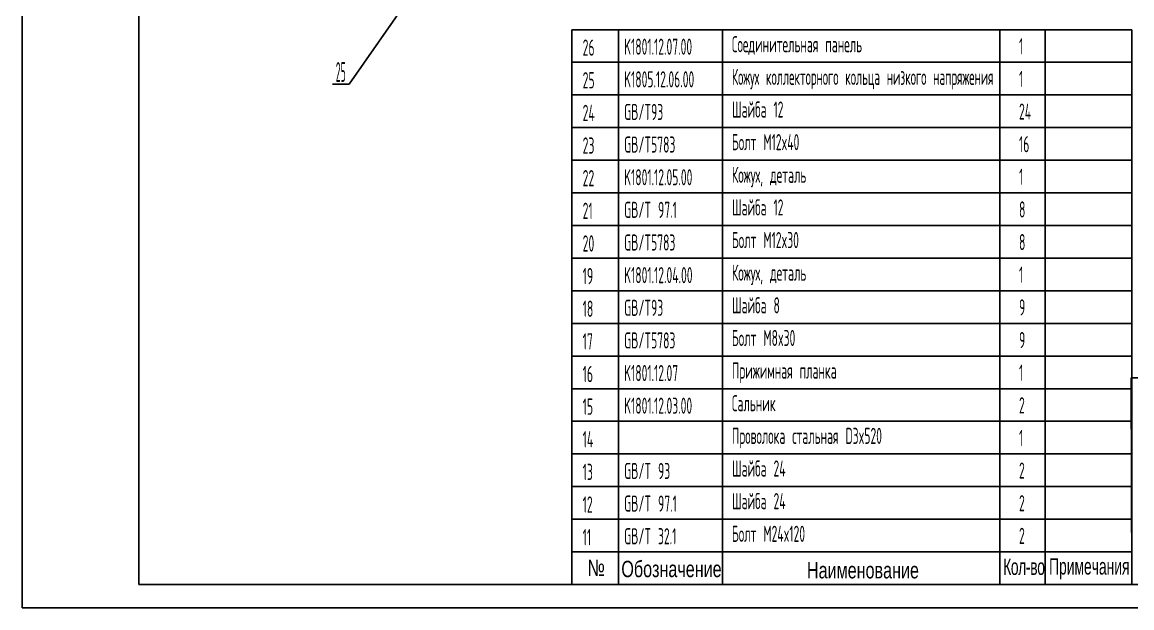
# Model space of a CAD drawing. Header units: millimetres. Extents: x 157 to 5197, y -35 to 3664.
# Drawn here: x 157 to 3011, y 100 to 1607 of the extents above; entities that cross this region are included whole.
import ezdxf
from ezdxf.enums import TextEntityAlignment as Align

# ---------------------------------------------------------------- set-up
doc = ezdxf.new("R2010")
doc.units = ezdxf.units.MM
doc.header["$LTSCALE"] = 120
for name, color, linetype in [('01', 7, 'Continuous'), ('02', 1, 'Continuous'), ('11', 3, 'Continuous'), ('THICK', 7, 'Continuous')]:
    doc.layers.add(name, color=color, linetype=linetype)
doc.styles.add('HZLIB', font='TXT.shx', dxfattribs={"width": 0.5, "height": 41.5})
doc.styles.get("Standard").update_dxf_attribs({"font": 'isocp', "width": 0.707, "bigfont": 'intecad.shx'})

# ---------------------------------------------------------------- blocks, each defined once
blk = doc.blocks.new('*U287')
at = {"layer": '01'}
for points in [[(25, 292), (25, 5)], [(25, 5), (415, 5)]]:
    blk.add_lwpolyline(points, dxfattribs=at)
at = {"layer": '02'}
for points in [[(0, 297), (0, 0)], [(0, 0), (420, 0)]]:
    blk.add_lwpolyline(points, dxfattribs=at)

msp = doc.modelspace()

# ---------------------------------------------------------------- linework, layer by layer
for p, q in [((1570.3033, 1588.1698), (1570.5581, 160.17)), ((1570.3033, 1588.1698), (3010.3033, 1588.1698)), ((1690.3033, 1588.1698), (1690.3033, 160.17)), ((1957.6036, 1588.1698), (1957.6036, 160.17)), ((2671.2881, 1588.1698), (2671.2881, 160.17)), ((2787.4975, 1588.1698), (2787.4975, 160.17)), ((3010.3033, 1588.1698), (3010.3033, 160.17)), ((1570.3033, 1504.1698), (3010.3033, 1504.1698)), ((1570.3033, 1420.1698), (3010.3033, 1420.1698)), ((1570.3033, 1336.1699), (3010.3033, 1336.1699)), ((1570.3033, 1252.1699), (3010.3033, 1252.1699)), ((1570.3033, 1168.1699), (3010.3033, 1168.1699)), ((1570.3033, 1084.1699), (3010.3033, 1084.1699)), ((1570.3033, 1000.1699), (3010.3033, 1000.1699)), ((1570.3033, 916.1699), (3010.3033, 916.1699)), ((1570.3033, 832.1699), (3010.3033, 832.1699)), ((1570.3033, 748.1699), (3010.3033, 748.1699)), ((1570.3033, 664.17), (3010.3033, 664.17)), ((1570.3033, 580.17), (3010.3033, 580.17)), ((1570.3033, 496.17), (3010.3033, 496.17)), ((1570.3033, 412.17), (3010.3033, 412.17)), ((1570.3033, 328.17), (3010.3033, 328.17)), ((1570.3033, 244.17), (3010.3033, 244.17)), ((1570.5581, 244.17), (3010.5581, 244.17)), ((1570.5581, 160.17), (3010.5581, 160.17))]:
    msp.add_line(p, q)
at = {"layer": '02'}
for p, q in [((1469.3675, 2123.2191), (997.8786, 1447.8378)), ((997.8786, 1447.8378), (954.6796, 1447.8378))]:
    msp.add_line(p, q, dxfattribs=at)
at = {"layer": 'THICK'}
for q in [(3010.5581, 160.17), (5137.0344, 691.7891)]:
    msp.add_line((3008.9455, 691.7891), q, dxfattribs=at)

# ---------------------------------------------------------------- block references
at = {"layer": '02', "xscale": 12, "yscale": 12, "zscale": 12}
msp.add_blockref('*U287', (157.0344, 100.17), dxfattribs=at)

# ---------------------------------------------------------------- texts
at = {"style": 'HZLIB', "width": 0.5}
for s, height, p in [('Соединительная панель', 41.5, (1982.1409, 1529.9738)), ('26', 42, (1598.3033, 1520.9698)), ('K1801.12.07.00', 41.5, (1704.9695, 1523.6508)), ('1', 41.5, (2720.6032, 1524.6903)), ('25', 42, (1598.3033, 1436.9698)), ('K1805.12.06.00', 41.5, (1704.9695, 1439.6508)), ('1', 41.5, (2720.6032, 1440.6903)), ('Шайба 12', 41.5, (1982.1409, 1361.9738)), ('24', 41.5, (2720.6032, 1356.6903)), ('24', 42, (1598.3033, 1352.9699)), ('GB/T93', 41.5, (1704.9695, 1355.6508)), ('GB/T5783', 41.5, (1704.9695, 1271.6508)), ('Болт M12x40', 41.5, (1982.1409, 1277.9738)), ('16', 41.5, (2720.6032, 1272.6903)), ('23', 42, (1598.3033, 1268.9699)), ('K1801.12.05.00', 41.5, (1704.9695, 1187.6508)), ('Кожух, деталь', 41.5, (1982.1409, 1193.9738)), ('1', 41.5, (2720.6032, 1188.6903)), ('22', 42, (1598.3033, 1184.9699)), ('21', 42, (1598.3033, 1100.9699)), ('GB/T 97.1', 41.5, (1704.9695, 1103.6508)), ('Шайба 12', 41.5, (1982.1409, 1109.9738)), ('8', 41.5, (2720.6032, 1104.6903)), ('20', 42, (1598.3033, 1016.9699)), ('GB/T5783', 41.5, (1704.9695, 1019.6508)), ('Болт M12x30', 41.5, (1982.1409, 1025.9738)), ('8', 41.5, (2720.6032, 1020.6903)), ('19', 42, (1598.3033, 932.9699)), ('K1801.12.04.00', 41.5, (1704.9695, 935.6508)), ('Кожух, деталь', 41.5, (1982.1409, 941.9738)), ('1', 41.5, (2720.6032, 936.6903)), ('18', 42, (1598.3033, 848.9699)), ('GB/T93', 41.5, (1704.9695, 851.6508)), ('Шайба 8', 41.5, (1982.1409, 857.9738)), ('9', 41.5, (2720.6032, 852.6903)), ('17', 42, (1598.3033, 764.9699)), ('GB/T5783', 41.5, (1704.9695, 767.6508)), ('Болт M8x30', 41.5, (1982.1409, 773.9738)), ('9', 41.5, (2720.6032, 768.6903)), ('16', 42, (1598.3033, 680.97)), ('K1801.12.07', 41.5, (1704.9695, 683.6508)), ('Прижимная планка', 41.5, (1982.1409, 689.9738)), ('1', 41.5, (2720.6032, 684.6903)), ('15', 42, (1598.3033, 596.97)), ('K1801.12.03.00', 41.5, (1704.9695, 599.6508)), ('Сальник', 41.5, (1982.1409, 605.9738)), ('2', 41.5, (2720.6032, 600.6903)), ('14', 42, (1598.3033, 512.97)), ('Проволока стальная D3x520', 41.5, (1982.1409, 521.9738)), ('1', 41.5, (2720.6032, 516.6903)), ('13', 42, (1598.3033, 428.97)), ('GB/T 93', 41.5, (1704.9695, 431.6508)), ('Шайба 24', 41.5, (1982.1409, 437.9738)), ('2', 41.5, (2720.6032, 432.6903)), ('12', 42, (1598.3033, 344.97)), ('GB/T 97.1', 41.5, (1704.9695, 347.6508)), ('Шайба 24', 41.5, (1982.1409, 353.9738)), ('2', 41.5, (2720.6032, 348.6903)), ('11', 42, (1598.3033, 260.97)), ('GB/T 32.1', 41.5, (1704.9695, 263.6508)), ('Болт M24x120', 41.5, (1982.1409, 269.9738)), ('2', 41.5, (2720.6032, 264.6903))]:
    msp.add_text(s, height=height, dxfattribs=at).set_placement(p)
at = {"style": 'HZLIB', "width": 0.366975}
msp.add_text('Кожух коллекторного кольца низкого напряжения', height=41.5, dxfattribs=at).set_placement((1982.1409, 1445.9738), (2654.7759, 1445.9738), align=Align.FIT)
at = {"layer": '02', "char_height": 42, "attachment_point": 1}
for s, insert in [('{\\fArial|b0|i0|c204|p34;\\C0;№}', (1611.0026, 224.2815)), ('{\\fArial|b0|i0|c204|p34;\\C0;Наименование}', (2175.194, 217.8969)), ('{\\fArial|b0|i0|c204|p34;\\W0.607;\\T0.95;\\C0;Кол-во}', (2679.8368, 226.8321)), ('{\\fArial|b0|i0|c204|p34;\\W0.607;\\C0;Примечания}', (2797.819, 227.8451))]:
    msp.add_mtext(s, dxfattribs=dict(at, insert=insert))
at = {"layer": '02', "insert": (1697.8046, 221.1323), "char_height": 42, "width": 1.967372, "attachment_point": 1}
msp.add_mtext('{\\fArial|b0|i0|c204|p34;\\C0;Обозначение}', dxfattribs=at)
at = {"layer": '11', "width": 0.394221}
msp.add_text('25', height=50.91169, dxfattribs=at).set_placement((963.3194, 1453.8378), (989.2388, 1453.8378), align=Align.FIT)

doc.saveas('drawing.dxf')
